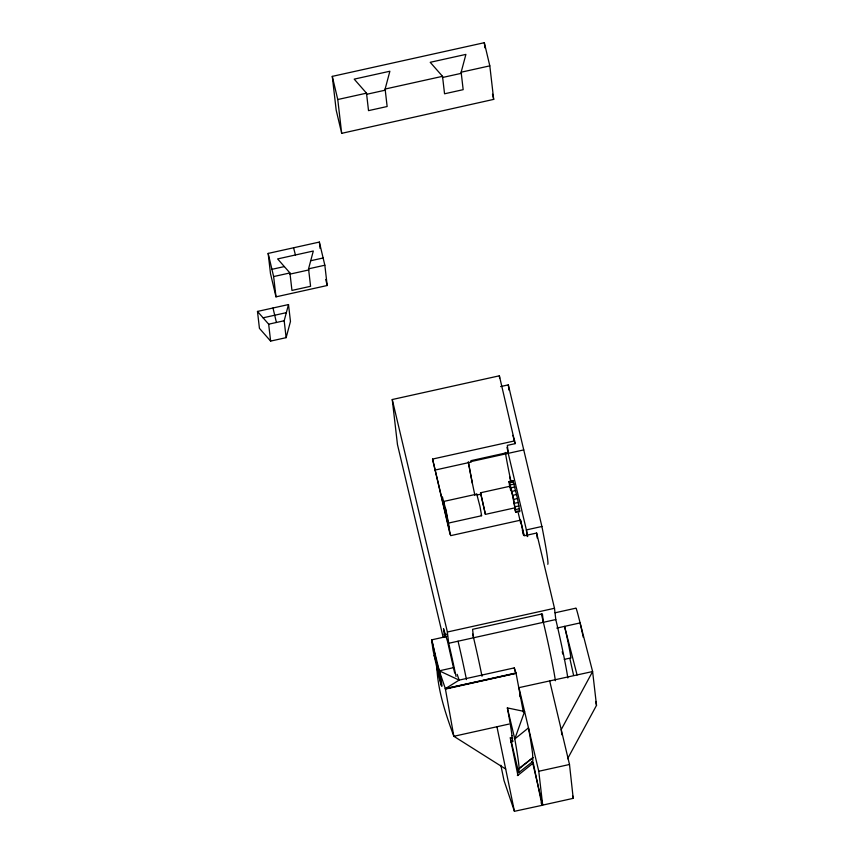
<?xml version="1.0" encoding="UTF-8"?>
<svg xmlns="http://www.w3.org/2000/svg" width="854" height="854" viewBox="0 0 854 854"><rect width="100%" height="100%" fill="white"/><g stroke="black" fill="none" stroke-linecap="round" stroke-linejoin="round"><path stroke-width="1.28" d="M286.133 337.661L284.179 320.752L288.503 304.558L257.481 311.432L259.435 328.342L270.622 341.098L286.133 337.661L290.467 321.467L288.503 304.558M308.55 268.829L313.311 251.023L277.625 258.922L289.933 272.949L291.951 290.424L310.578 286.303L308.55 268.829L324.84 265.22L319.353 242.066L268.156 253.414L270.505 273.696L275.991 296.85L327.189 285.514L324.84 265.22M385.122 89.04L389.883 71.234L354.196 79.134L366.505 93.161L368.522 110.636L387.14 106.515L385.122 89.04L442.521 76.326L444.55 93.791L463.167 89.67L461.149 72.206L465.9 54.4L430.213 62.299L442.521 76.326M512.72 738.379L510.19 737.642L517.93 775.485A127.331 4.985 77.5 0 1 517.332 775.208M517.972 775.304L533.099 763.166A118.589 4.644 77.5 0 1 531.711 761.384M431.622 639.859L432.989 649.958L438.049 673.144A23.859 0.929 77.5 0 0 441.881 686.349A23.859 0.929 77.5 0 0 439.298 670.828L431.622 639.859L447.144 636.422M567.579 758.758L596.519 705.361L592.612 671.543L578.756 617.602A23.859 0.929 77.5 0 0 575.799 608.197L555.111 612.777M513.137 741.219L511.066 740.61L518.666 772.667L532.843 761.48L532.608 753.922A116.849 4.569 77.5 0 0 528.477 727.896L518.944 687.651L592.612 671.543L561.227 729.583L561.815 734.782M510.628 742.094L512.656 740.407M519.179 768.685L532.96 757.711M518.666 772.667L519.168 768.344L532.96 757.541M505.685 769.027L453.848 736.297L445.35 688.666L459.132 680.115L514.289 667.892L516.008 672.941L523.417 712.417M341.675 133.341L493.697 99.374L489.812 65.854L484.325 42.7L332.281 76.38L336.188 110.187L341.675 133.341L337.768 99.523L332.281 76.38M453.517 667.647L439.298 670.828L434.078 655.381M445.446 689.103L516.083 673.294L445.35 688.666L439.298 670.828L459.132 680.115L457.168 674.318M337.768 99.523L366.505 93.161M461.149 72.206L489.812 65.854M366.409 94.346L385.528 90.118M442.436 77.511L461.555 73.273M271.924 269.33L284.339 266.576M310.717 260.737L323.132 257.983M275.991 296.85L273.643 276.557L289.933 272.949M289.848 274.145L308.956 269.907M263.075 317.816L286.346 312.66M257.481 311.432L268.668 324.189L284.179 320.752M443.205 637.49L397.473 444.614L392.253 399.533L499.366 375.803L515.111 443.653L507.351 445.372L508.173 452.428L470.928 460.68L471.098 462.089L435.145 470.052M500.604 386.574L508.322 384.866L541.906 526.48A73.316 2.872 77.5 0 1 547.766 564.291M450.111 534.561L432.551 459.068L514.781 440.856M470.992 461.587L523.748 449.909M509.817 487.324L508.973 481.613L513.04 480.834L517.492 498.544L519.819 511.621L515.752 512.389L514.738 509.155M508.973 481.613L513.04 480.834M509.165 481.699L509.571 482.83L513.457 481.976M509.571 482.83L510.18 484.933L514.055 484.079M480.546 492.769L510.019 486.246L512.635 495.854L514.898 507.852L485.414 514.375L480.546 492.769L485.414 514.375M443.407 501.511L476.767 494.124L480.001 506.582L481.635 515.731L448.286 523.118L447.859 522.274M477.493 494.893L481.336 494.039M510.18 484.933L510.938 487.858L514.823 487.004M510.938 487.858L511.813 491.413L515.688 490.559M511.813 491.413L512.72 495.352L516.595 494.498M515.752 512.389L513.606 499.409L517.492 498.544M514.428 503.294L518.303 502.44M515.101 506.764L518.986 505.899M515.602 509.571L519.488 508.706M515.891 511.514L519.766 510.66M567.803 677.937A47.707 1.868 77.5 0 0 555.794 619.556L554.492 608.283L536.643 533.035L524.228 535.789L520.534 520.171L450.709 535.639L432.551 459.068M541.906 526.48L526.395 529.918L527.131 536.365M456.025 676.432A47.707 1.868 77.5 0 0 448.681 643.286L447.379 632.013L554.492 608.283M444.646 637.02L444.229 634.714L446.567 634.202M448.681 643.286L555.794 619.556M556.787 628.096L580.058 622.929A23.859 0.929 77.5 0 1 582.503 633.721M445.35 688.666L516.008 672.941M509.005 724.075L453.848 736.297C445.19 712.684 437.088 688.527 436.693 663.099M532.384 761.651L542.685 805.108L573.215 798.351L569.501 764.49L549.709 681.044M564.27 659.373L570.739 657.954M542.685 805.108L538.767 771.269L569.501 764.49M500.85 765.237L504.031 780.609L514.428 811.3L542.034 805.343L533.216 762.707M511.962 735.742A93.086 3.64 77.5 0 0 507.361 707.902L524.602 711.521L514.781 738.945L515.912 745.371A124.801 4.889 77.5 0 1 518.805 764.597L519.168 768.344M481.507 515.677L481.218 514.877M448.147 523.064L445.382 508.376M511.066 740.61L511.183 740.888A93.086 3.64 77.5 0 0 512.315 740.749L511.941 735.657M443.536 501.576L444.251 503.839M448.734 526.534L449.321 527.751L446.098 510.628L442.361 496.879L442.415 497.85M541.201 802.877L542.034 805.343M512.912 435.369L514.343 440.653M293.573 247.777L295.441 254.983M577.091 674.98L564.537 626.366A23.859 0.929 77.5 0 1 569.49 649.403A23.859 0.929 77.5 0 1 570.451 657.804M514.599 441.657L515.111 443.653M507.351 707.849L514.781 738.945L528.477 727.896L538.767 771.269M492.48 94.228L493.697 99.374M506.977 447.389L508.173 452.428M508.237 453.346L526.395 529.918A73.316 2.872 77.5 0 1 527.697 536.59M523.705 534.999L520.534 520.171M509.731 477.002L510.639 480.834M518.325 513.211L520.78 523.577M522.317 530.056L523.545 535.234M392.253 399.533L447.379 632.013M325.758 279.482L327.189 285.514M268.156 253.414L273.643 276.557M272.992 307.995L276.418 322.47M572.618 795.757L573.215 798.351M595.665 701.508L596.519 705.361M569.896 658.637L573.6 675.365M512.72 495.352L513.606 499.409M511.087 482.115L509.486 474.461A55.659 2.178 77.5 0 1 505.344 452.46M474.92 495.459L472.251 482.713A55.659 2.178 77.5 0 1 468.291 461.779M454.67 673.005L447.528 641.386L443.525 628.683L444.229 634.714M496.943 726.754L514.428 811.3M432.145 641.108L441.23 685.057M472.347 483.204L468.43 462.452M562.252 651.655L562.722 654.036M510.254 488.285L510.607 490.249M484.325 42.7L484.923 47.856M536.643 533.035L537.23 538.041M543.379 622.31L542.407 613.855L472.582 629.323L473.564 637.778M508.322 384.866L508.931 390.064M499.366 375.803L499.643 378.269M519.702 694.195L520.011 696.811M319.353 242.066L320.09 248.407M268.668 324.189L270.622 341.098M510.019 486.246L510.062 486.919M476.767 494.124L476.799 494.797M512.859 480.749L512.902 481.72M541.361 613.962A47.707 1.868 77.5 0 1 555.399 680.745M472.689 634.106A47.707 1.868 77.5 0 1 481.998 676.272M458.043 641.205A47.707 1.868 77.5 0 1 466.455 679.603M514.289 667.892A63.612 2.487 77.5 0 1 515.069 671.671M582.759 634.917A23.859 0.929 77.5 0 1 583.271 637.308"/></g></svg>
